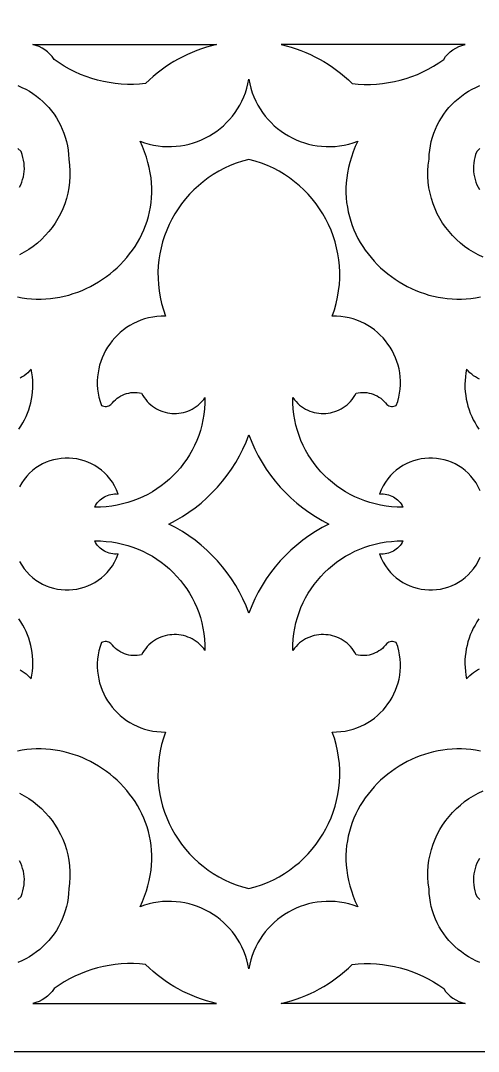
# Model space of a CAD drawing. Extents: x -350 to 350, y -250 to 250.
# Drawn here: x -87.3 to -49.1, y -194 to -108 of the extents above; entities that cross this region are included whole.
import ezdxf

# ---------------------------------------------------------------- set-up
doc = ezdxf.new("R2010")
doc.units = 0
doc.layers.add('BITMAP_LAYER', color=18, linetype='CONTINUOUS')
doc.layers.add('LAYER_2', color=174, linetype='CONTINUOUS')

msp = doc.modelspace()

# ---------------------------------------------------------------- linework, layer by layer
at = {"layer": 'BITMAP_LAYER'}
for points in [[(-70.976, -110.001), (-71.393, -110.103), (-71.806, -110.219), (-72.214, -110.35), (-72.616, -110.494), (-73.013, -110.652), (-73.403, -110.824), (-73.786, -111.009), (-74.163, -111.208), (-74.532, -111.419), (-74.894, -111.644), (-75.248, -111.881), (-75.593, -112.13), (-75.929, -112.392), (-76.257, -112.665), (-76.575, -112.951), (-76.884, -113.248), (-77.393, -113.296), (-77.902, -113.319), (-78.409, -113.319), (-78.915, -113.295), (-79.418, -113.248), (-79.917, -113.177), (-80.412, -113.083), (-80.901, -112.966), (-81.385, -112.827), (-81.862, -112.666), (-82.331, -112.482), (-82.791, -112.276), (-83.242, -112.048), (-83.683, -111.799), (-84.113, -111.528), (-84.531, -111.237), (-84.694, -111.007), (-84.877, -110.797), (-85.079, -110.607), (-85.298, -110.439), (-85.533, -110.293), (-85.781, -110.171), (-86.042, -110.073), (-86.312, -110.001)], [(-65.559, -110.001), (-65.141, -110.103), (-64.728, -110.219), (-64.321, -110.35), (-63.918, -110.494), (-63.522, -110.652), (-63.132, -110.824), (-62.748, -111.009), (-62.372, -111.208), (-62.002, -111.419), (-61.641, -111.644), (-61.287, -111.881), (-60.942, -112.13), (-60.605, -112.392), (-60.278, -112.665), (-59.959, -112.951), (-59.651, -113.248), (-59.142, -113.296), (-58.633, -113.319), (-58.125, -113.319), (-57.62, -113.295), (-57.117, -113.248), (-56.618, -113.177), (-56.123, -113.083), (-55.633, -112.966), (-55.15, -112.827), (-54.673, -112.666), (-54.204, -112.482), (-53.744, -112.276), (-53.292, -112.048), (-52.851, -111.799), (-52.421, -111.528), (-52.003, -111.237), (-51.841, -111.007), (-51.658, -110.797), (-51.456, -110.607), (-51.236, -110.439), (-51.002, -110.293), (-50.753, -110.171), (-50.493, -110.073), (-50.223, -110.001)], [(-68.267, -142.561), (-68.033, -143.161), (-67.772, -143.747), (-67.482, -144.319), (-67.167, -144.874), (-66.826, -145.413), (-66.459, -145.934), (-66.068, -146.437), (-65.654, -146.921), (-65.217, -147.384), (-64.758, -147.827), (-64.277, -148.248), (-63.776, -148.647), (-63.255, -149.022), (-62.714, -149.374), (-62.156, -149.7), (-61.579, -150), (-62.156, -150.3), (-62.714, -150.626), (-63.255, -150.978), (-63.776, -151.353), (-64.277, -151.752), (-64.758, -152.173), (-65.217, -152.616), (-65.654, -153.079), (-66.068, -153.563), (-66.459, -154.066), (-66.826, -154.587), (-67.167, -155.126), (-67.482, -155.681), (-67.772, -156.253), (-68.033, -156.839), (-68.267, -157.439), (-68.501, -156.839), (-68.763, -156.253), (-69.052, -155.681), (-69.368, -155.126), (-69.709, -154.587), (-70.076, -154.066), (-70.466, -153.563), (-70.88, -153.079), (-71.318, -152.616), (-71.777, -152.173), (-72.257, -151.752), (-72.759, -151.353), (-73.28, -150.978), (-73.82, -150.626), (-74.379, -150.3), (-74.956, -150), (-74.379, -149.7), (-73.82, -149.374), (-73.28, -149.022), (-72.759, -148.647), (-72.257, -148.248), (-71.777, -147.827), (-71.318, -147.384), (-70.88, -146.921), (-70.466, -146.437), (-70.076, -145.934), (-69.709, -145.413), (-69.368, -144.874), (-69.052, -144.319), (-68.763, -143.747), (-68.501, -143.161)], [(-70.976, -189.999), (-71.393, -189.897), (-71.806, -189.781), (-72.214, -189.65), (-72.616, -189.506), (-73.013, -189.348), (-73.403, -189.176), (-73.786, -188.991), (-74.163, -188.792), (-74.532, -188.581), (-74.894, -188.356), (-75.248, -188.119), (-75.593, -187.87), (-75.929, -187.608), (-76.257, -187.335), (-76.575, -187.049), (-76.884, -186.752), (-77.393, -186.704), (-77.902, -186.681), (-78.409, -186.681), (-78.915, -186.705), (-79.418, -186.752), (-79.917, -186.823), (-80.412, -186.917), (-80.901, -187.034), (-81.385, -187.173), (-81.862, -187.334), (-82.331, -187.518), (-82.791, -187.724), (-83.242, -187.952), (-83.683, -188.201), (-84.113, -188.472), (-84.531, -188.763), (-84.694, -188.993), (-84.877, -189.203), (-85.079, -189.393), (-85.298, -189.561), (-85.533, -189.707), (-85.781, -189.829), (-86.042, -189.927), (-86.312, -189.999)], [(-65.559, -189.999), (-65.141, -189.897), (-64.728, -189.781), (-64.321, -189.65), (-63.918, -189.506), (-63.522, -189.348), (-63.132, -189.176), (-62.748, -188.991), (-62.372, -188.792), (-62.002, -188.581), (-61.641, -188.356), (-61.287, -188.119), (-60.942, -187.87), (-60.605, -187.608), (-60.278, -187.335), (-59.959, -187.049), (-59.651, -186.752), (-59.142, -186.704), (-58.633, -186.681), (-58.125, -186.681), (-57.62, -186.705), (-57.117, -186.752), (-56.618, -186.823), (-56.123, -186.917), (-55.633, -187.034), (-55.15, -187.173), (-54.673, -187.334), (-54.204, -187.518), (-53.744, -187.724), (-53.292, -187.952), (-52.851, -188.201), (-52.421, -188.472), (-52.003, -188.763), (-51.841, -188.993), (-51.658, -189.203), (-51.456, -189.393), (-51.236, -189.561), (-51.002, -189.707), (-50.753, -189.829), (-50.493, -189.927), (-50.223, -189.999)]]:
    msp.add_lwpolyline(points, close=True, dxfattribs=at)
for points in [[(-87.591, -131.056), (-87.196, -131.129), (-86.801, -131.185), (-86.406, -131.221), (-86.01, -131.24), (-85.616, -131.241), (-85.224, -131.224), (-84.833, -131.191), (-84.445, -131.141), (-84.06, -131.074), (-83.678, -130.991), (-83.3, -130.893), (-82.927, -130.779), (-82.559, -130.651), (-82.196, -130.507), (-81.84, -130.35), (-81.49, -130.178), (-81.147, -129.993), (-80.811, -129.795), (-80.484, -129.584), (-80.166, -129.36), (-79.856, -129.124), (-79.556, -128.876), (-79.267, -128.616), (-78.988, -128.346), (-78.72, -128.064), (-78.464, -127.772), (-78.22, -127.47), (-77.989, -127.158), (-77.771, -126.837), (-77.567, -126.506), (-77.377, -126.167), (-77.201, -125.819), (-77.041, -125.463), (-76.897, -125.1), (-76.769, -124.729), (-76.658, -124.351), (-76.564, -123.966), (-76.488, -123.575), (-76.431, -123.178), (-76.392, -122.775), (-76.373, -122.367), (-76.373, -121.954), (-76.394, -121.536), (-76.436, -121.114), (-76.499, -120.688), (-76.584, -120.259), (-76.692, -119.826), (-76.822, -119.39), (-76.976, -118.952), (-77.154, -118.511), (-77.356, -118.069), (-76.98, -118.2), (-76.602, -118.307), (-76.223, -118.392), (-75.844, -118.454), (-75.466, -118.495), (-75.089, -118.514), (-74.714, -118.512), (-74.343, -118.489), (-73.975, -118.446), (-73.611, -118.384), (-73.253, -118.302), (-72.9, -118.201), (-72.555, -118.082), (-72.217, -117.944), (-71.887, -117.789), (-71.566, -117.617), (-71.255, -117.428), (-70.954, -117.223), (-70.664, -117.002), (-70.387, -116.766), (-70.122, -116.514), (-69.871, -116.248), (-69.634, -115.967), (-69.412, -115.673), (-69.206, -115.366), (-69.016, -115.046), (-68.844, -114.713), (-68.689, -114.368), (-68.554, -114.012), (-68.438, -113.645), (-68.342, -113.267), (-68.267, -112.878), (-68.193, -113.267), (-68.097, -113.645), (-67.981, -114.012), (-67.845, -114.368), (-67.691, -114.713), (-67.518, -115.046), (-67.329, -115.366), (-67.123, -115.673), (-66.901, -115.967), (-66.664, -116.248), (-66.413, -116.514), (-66.148, -116.766), (-65.87, -117.002), (-65.581, -117.223), (-65.28, -117.428), (-64.969, -117.617), (-64.648, -117.789), (-64.318, -117.944), (-63.98, -118.082), (-63.634, -118.201), (-63.282, -118.302), (-62.924, -118.384), (-62.56, -118.446), (-62.192, -118.489), (-61.82, -118.512), (-61.446, -118.514), (-61.069, -118.495), (-60.691, -118.454), (-60.312, -118.392), (-59.933, -118.307), (-59.555, -118.2), (-59.178, -118.069), (-59.381, -118.511), (-59.559, -118.952), (-59.712, -119.39), (-59.843, -119.826), (-59.95, -120.259), (-60.036, -120.688), (-60.099, -121.114), (-60.141, -121.536), (-60.161, -121.954), (-60.162, -122.367), (-60.143, -122.775), (-60.104, -123.178), (-60.046, -123.575), (-59.97, -123.966), (-59.877, -124.351), (-59.765, -124.729), (-59.638, -125.1), (-59.493, -125.463), (-59.333, -125.819), (-59.158, -126.167), (-58.968, -126.506), (-58.764, -126.837), (-58.546, -127.158), (-58.315, -127.47), (-58.071, -127.772), (-57.815, -128.064), (-57.547, -128.346), (-57.268, -128.616), (-56.978, -128.876), (-56.678, -129.124), (-56.369, -129.36), (-56.05, -129.584), (-55.723, -129.795), (-55.388, -129.993), (-55.045, -130.178), (-54.695, -130.35), (-54.339, -130.507), (-53.976, -130.651), (-53.608, -130.779), (-53.235, -130.893), (-52.857, -130.991), (-52.475, -131.074), (-52.09, -131.141), (-51.702, -131.191), (-51.311, -131.224), (-50.918, -131.241), (-50.524, -131.24), (-50.129, -131.221), (-49.734, -131.185), (-49.338, -131.129), (-48.943, -131.056)], [(-87.542, -113.425), (-87.215, -113.567), (-86.898, -113.726), (-86.59, -113.9), (-86.292, -114.09), (-86.005, -114.294), (-85.728, -114.513), (-85.464, -114.746), (-85.211, -114.992), (-84.972, -115.25), (-84.746, -115.522), (-84.534, -115.805), (-84.337, -116.099), (-84.156, -116.404), (-83.99, -116.72), (-83.841, -117.045), (-83.708, -117.38), (-83.594, -117.723), (-83.498, -118.075), (-83.42, -118.435), (-83.363, -118.802), (-83.325, -119.176), (-83.308, -119.557), (-83.245, -120.047), (-83.215, -120.531), (-83.215, -121.01), (-83.245, -121.481), (-83.303, -121.944), (-83.39, -122.398), (-83.503, -122.842), (-83.642, -123.276), (-83.807, -123.698), (-83.996, -124.107), (-84.208, -124.504), (-84.443, -124.886), (-84.699, -125.253), (-84.975, -125.605), (-85.272, -125.94), (-85.587, -126.257), (-85.92, -126.555), (-86.27, -126.835), (-86.636, -127.094), (-87.017, -127.332), (-87.412, -127.548)], [(-48.714, -127.741), (-49.122, -127.548), (-49.518, -127.332), (-49.899, -127.094), (-50.265, -126.835), (-50.615, -126.555), (-50.948, -126.257), (-51.263, -125.94), (-51.559, -125.605), (-51.836, -125.253), (-52.092, -124.886), (-52.327, -124.504), (-52.539, -124.107), (-52.728, -123.698), (-52.892, -123.276), (-53.032, -122.842), (-53.145, -122.398), (-53.232, -121.944), (-53.29, -121.481), (-53.32, -121.01), (-53.32, -120.531), (-53.289, -120.047), (-53.227, -119.557), (-53.21, -119.176), (-53.172, -118.802), (-53.114, -118.435), (-53.037, -118.075), (-52.941, -117.723), (-52.826, -117.38), (-52.694, -117.045), (-52.545, -116.72), (-52.379, -116.404), (-52.197, -116.099), (-52, -115.805), (-51.789, -115.522), (-51.563, -115.25), (-51.323, -114.992), (-51.071, -114.746), (-50.807, -114.513), (-50.53, -114.294), (-50.243, -114.09), (-49.945, -113.9), (-49.637, -113.726), (-49.319, -113.567), (-48.993, -113.425)], [(-87.407, -121.899), (-87.309, -121.694), (-87.224, -121.484), (-87.152, -121.268), (-87.095, -121.046), (-87.051, -120.821), (-87.023, -120.591), (-87.01, -120.359), (-87.014, -120.124), (-87.033, -119.886), (-87.069, -119.648), (-87.123, -119.408), (-87.194, -119.168), (-87.284, -118.929), (-87.547, -118.664)], [(-48.988, -118.664), (-49.251, -118.929), (-49.34, -119.168), (-49.412, -119.408), (-49.465, -119.648), (-49.502, -119.886), (-49.521, -120.124), (-49.524, -120.359), (-49.511, -120.591), (-49.483, -120.821), (-49.44, -121.046), (-49.383, -121.268), (-49.311, -121.484), (-49.226, -121.694), (-49.128, -121.899), (-49.017, -122.096)], [(-48.962, -147.227), (-49.124, -146.886), (-49.306, -146.569), (-49.508, -146.274), (-49.728, -146.002), (-49.965, -145.753), (-50.217, -145.527), (-50.483, -145.323), (-50.76, -145.143), (-51.049, -144.984), (-51.347, -144.849), (-51.653, -144.736), (-51.966, -144.646), (-52.284, -144.578), (-52.605, -144.533), (-52.928, -144.51), (-53.253, -144.509), (-53.576, -144.531), (-53.897, -144.575), (-54.215, -144.641), (-54.527, -144.729), (-54.833, -144.84), (-55.131, -144.972), (-55.42, -145.126), (-55.697, -145.303), (-55.963, -145.501), (-56.214, -145.722), (-56.451, -145.964), (-56.671, -146.227), (-56.872, -146.513), (-57.054, -146.82), (-57.215, -147.149), (-57.354, -147.5), (-57.201, -147.489), (-57.05, -147.491), (-56.9, -147.504), (-56.753, -147.529), (-56.61, -147.565), (-56.47, -147.611), (-56.334, -147.668), (-56.204, -147.734), (-56.078, -147.811), (-55.959, -147.896), (-55.847, -147.991), (-55.742, -148.095), (-55.645, -148.206), (-55.556, -148.326), (-55.476, -148.454), (-55.406, -148.589), (-55.883, -148.584), (-56.353, -148.554), (-56.817, -148.502), (-57.273, -148.426), (-57.722, -148.328), (-58.161, -148.208), (-58.592, -148.068), (-59.013, -147.906), (-59.423, -147.725), (-59.822, -147.525), (-60.21, -147.306), (-60.585, -147.069), (-60.948, -146.815), (-61.297, -146.543), (-61.632, -146.255), (-61.953, -145.952), (-62.258, -145.634), (-62.547, -145.301), (-62.82, -144.954), (-63.076, -144.594), (-63.314, -144.221), (-63.534, -143.836), (-63.736, -143.44), (-63.917, -143.033), (-64.079, -142.616), (-64.22, -142.189), (-64.339, -141.752), (-64.437, -141.308), (-64.512, -140.855), (-64.564, -140.396), (-64.593, -139.929), (-64.597, -139.457), (-64.468, -139.63), (-64.33, -139.79), (-64.184, -139.939), (-64.031, -140.075), (-63.871, -140.199), (-63.705, -140.31), (-63.533, -140.41), (-63.357, -140.497), (-63.176, -140.572), (-62.992, -140.636), (-62.805, -140.687), (-62.616, -140.727), (-62.425, -140.754), (-62.232, -140.77), (-62.04, -140.774), (-61.847, -140.766), (-61.656, -140.747), (-61.466, -140.715), (-61.278, -140.673), (-61.093, -140.618), (-60.911, -140.553), (-60.733, -140.475), (-60.56, -140.387), (-60.392, -140.287), (-60.23, -140.175), (-60.075, -140.052), (-59.926, -139.919), (-59.786, -139.773), (-59.654, -139.617), (-59.531, -139.45), (-59.417, -139.271), (-59.314, -139.082), (-59.133, -139.046), (-58.95, -139.024), (-58.769, -139.016), (-58.588, -139.021), (-58.409, -139.04), (-58.232, -139.071), (-58.059, -139.115), (-57.89, -139.171), (-57.725, -139.239), (-57.565, -139.319), (-57.412, -139.41), (-57.265, -139.513), (-57.125, -139.627), (-56.994, -139.752), (-56.871, -139.887), (-56.757, -140.032), (-56.668, -140.091), (-56.572, -140.137), (-56.472, -140.168), (-56.369, -140.185), (-56.265, -140.189), (-56.16, -140.177), (-56.058, -140.152), (-55.958, -140.111), (-55.844, -139.768), (-55.753, -139.424), (-55.685, -139.08), (-55.64, -138.737), (-55.617, -138.396), (-55.615, -138.058), (-55.634, -137.723), (-55.673, -137.392), (-55.732, -137.066), (-55.811, -136.746), (-55.908, -136.432), (-56.023, -136.125), (-56.156, -135.826), (-56.306, -135.536), (-56.473, -135.255), (-56.656, -134.984), (-56.854, -134.724), (-57.067, -134.476), (-57.294, -134.24), (-57.535, -134.017), (-57.79, -133.808), (-58.057, -133.614), (-58.336, -133.435), (-58.628, -133.273), (-58.93, -133.127), (-59.243, -132.999), (-59.566, -132.89), (-59.898, -132.8), (-60.24, -132.73), (-60.589, -132.68), (-60.947, -132.652), (-61.312, -132.646), (-61.132, -132.125), (-60.983, -131.602), (-60.864, -131.077), (-60.775, -130.551), (-60.715, -130.027), (-60.684, -129.504), (-60.681, -128.983), (-60.705, -128.466), (-60.757, -127.953), (-60.836, -127.446), (-60.94, -126.944), (-61.071, -126.451), (-61.226, -125.965), (-61.406, -125.489), (-61.61, -125.022), (-61.838, -124.567), (-62.088, -124.124), (-62.362, -123.694), (-62.657, -123.278), (-62.974, -122.877), (-63.312, -122.492), (-63.67, -122.124), (-64.048, -121.773), (-64.446, -121.442), (-64.863, -121.13), (-65.298, -120.839), (-65.751, -120.569), (-66.222, -120.322), (-66.709, -120.099), (-67.213, -119.901), (-67.732, -119.727), (-68.267, -119.581), (-68.802, -119.727), (-69.322, -119.901), (-69.826, -120.099), (-70.313, -120.322), (-70.784, -120.569), (-71.237, -120.839), (-71.672, -121.13), (-72.089, -121.442), (-72.486, -121.773), (-72.865, -122.124), (-73.223, -122.492), (-73.561, -122.877), (-73.878, -123.278), (-74.173, -123.694), (-74.446, -124.124), (-74.697, -124.567), (-74.925, -125.022), (-75.129, -125.489), (-75.309, -125.965), (-75.464, -126.451), (-75.594, -126.944), (-75.699, -127.446), (-75.778, -127.953), (-75.829, -128.466), (-75.854, -128.983), (-75.851, -129.504), (-75.82, -130.027), (-75.76, -130.551), (-75.671, -131.077), (-75.552, -131.602), (-75.402, -132.125), (-75.222, -132.646), (-75.588, -132.652), (-75.945, -132.68), (-76.295, -132.73), (-76.636, -132.8), (-76.969, -132.89), (-77.292, -132.999), (-77.605, -133.127), (-77.907, -133.273), (-78.198, -133.435), (-78.478, -133.614), (-78.745, -133.808), (-78.999, -134.017), (-79.241, -134.24), (-79.468, -134.476), (-79.681, -134.724), (-79.879, -134.984), (-80.062, -135.255), (-80.228, -135.536), (-80.378, -135.826), (-80.511, -136.125), (-80.627, -136.432), (-80.724, -136.746), (-80.802, -137.066), (-80.861, -137.392), (-80.901, -137.723), (-80.92, -138.058), (-80.918, -138.396), (-80.895, -138.737), (-80.849, -139.08), (-80.782, -139.424), (-80.691, -139.768), (-80.576, -140.111), (-80.477, -140.152), (-80.374, -140.177), (-80.27, -140.189), (-80.165, -140.185), (-80.062, -140.168), (-79.962, -140.137), (-79.867, -140.091), (-79.777, -140.032), (-79.664, -139.887), (-79.541, -139.752), (-79.41, -139.627), (-79.27, -139.513), (-79.123, -139.41), (-78.969, -139.319), (-78.81, -139.239), (-78.645, -139.171), (-78.476, -139.115), (-78.302, -139.071), (-78.126, -139.04), (-77.947, -139.021), (-77.766, -139.016), (-77.584, -139.024), (-77.402, -139.046), (-77.22, -139.082), (-77.117, -139.271), (-77.004, -139.45), (-76.881, -139.617), (-76.749, -139.773), (-76.608, -139.919), (-76.46, -140.052), (-76.305, -140.175), (-76.143, -140.287), (-75.975, -140.387), (-75.802, -140.475), (-75.624, -140.553), (-75.442, -140.618), (-75.257, -140.673), (-75.069, -140.715), (-74.879, -140.747), (-74.687, -140.766), (-74.495, -140.774), (-74.302, -140.77), (-74.11, -140.754), (-73.919, -140.727), (-73.73, -140.687), (-73.542, -140.636), (-73.358, -140.572), (-73.178, -140.497), (-73.001, -140.41), (-72.83, -140.31), (-72.664, -140.199), (-72.504, -140.075), (-72.351, -139.939), (-72.205, -139.79), (-72.067, -139.63), (-71.938, -139.457), (-71.942, -139.929), (-71.97, -140.396), (-72.023, -140.855), (-72.098, -141.308), (-72.195, -141.752), (-72.315, -142.189), (-72.456, -142.616), (-72.617, -143.033), (-72.799, -143.44), (-73, -143.836), (-73.22, -144.221), (-73.458, -144.594), (-73.714, -144.954), (-73.987, -145.301), (-74.277, -145.634), (-74.582, -145.952), (-74.902, -146.255), (-75.238, -146.543), (-75.587, -146.815), (-75.949, -147.069), (-76.325, -147.306), (-76.712, -147.525), (-77.112, -147.725), (-77.522, -147.906), (-77.943, -148.068), (-78.373, -148.208), (-78.813, -148.328), (-79.261, -148.426), (-79.718, -148.502), (-80.181, -148.554), (-80.652, -148.584), (-81.129, -148.589), (-81.058, -148.454), (-80.979, -148.326), (-80.89, -148.206), (-80.793, -148.095), (-80.688, -147.991), (-80.575, -147.896), (-80.456, -147.811), (-80.331, -147.734), (-80.2, -147.668), (-80.065, -147.611), (-79.925, -147.565), (-79.781, -147.529), (-79.634, -147.504), (-79.485, -147.491), (-79.334, -147.489), (-79.181, -147.5), (-79.319, -147.149), (-79.48, -146.82), (-79.662, -146.513), (-79.864, -146.227), (-80.084, -145.964), (-80.32, -145.722), (-80.572, -145.501), (-80.837, -145.303), (-81.115, -145.126), (-81.404, -144.972), (-81.701, -144.84), (-82.007, -144.729), (-82.32, -144.641), (-82.638, -144.575), (-82.959, -144.531), (-83.282, -144.509), (-83.606, -144.51), (-83.93, -144.533), (-84.251, -144.578), (-84.569, -144.646), (-84.881, -144.736), (-85.187, -144.849), (-85.485, -144.984), (-85.774, -145.143), (-86.052, -145.323), (-86.318, -145.527), (-86.57, -145.753), (-86.806, -146.002), (-87.026, -146.274), (-87.228, -146.569), (-87.411, -146.886)], [(-87.467, -142.082), (-87.3, -141.829), (-87.144, -141.569), (-87.001, -141.302), (-86.87, -141.028), (-86.752, -140.748), (-86.647, -140.463), (-86.556, -140.172), (-86.478, -139.877), (-86.414, -139.577), (-86.364, -139.274), (-86.329, -138.967), (-86.309, -138.657), (-86.303, -138.344), (-86.313, -138.03), (-86.339, -137.714), (-86.381, -137.397), (-86.438, -137.079), (-86.576, -137.231), (-86.721, -137.373), (-86.872, -137.504), (-87.029, -137.624), (-87.19, -137.734), (-87.357, -137.833)], [(-49.007, -137.922), (-49.178, -137.833), (-49.344, -137.734), (-49.506, -137.624), (-49.663, -137.504), (-49.814, -137.373), (-49.958, -137.231), (-50.096, -137.079), (-50.154, -137.397), (-50.196, -137.714), (-50.221, -138.03), (-50.231, -138.344), (-50.226, -138.657), (-50.205, -138.967), (-50.17, -139.274), (-50.121, -139.577), (-50.057, -139.877), (-49.979, -140.172), (-49.887, -140.463), (-49.783, -140.748), (-49.665, -141.028), (-49.534, -141.302), (-49.39, -141.569), (-49.235, -141.829), (-49.067, -142.082)], [(-87.411, -153.114), (-87.228, -153.431), (-87.026, -153.726), (-86.806, -153.998), (-86.57, -154.247), (-86.318, -154.473), (-86.052, -154.677), (-85.774, -154.857), (-85.485, -155.016), (-85.187, -155.151), (-84.881, -155.264), (-84.569, -155.354), (-84.251, -155.422), (-83.93, -155.467), (-83.606, -155.49), (-83.282, -155.491), (-82.959, -155.469), (-82.638, -155.425), (-82.32, -155.359), (-82.007, -155.271), (-81.701, -155.16), (-81.404, -155.028), (-81.115, -154.874), (-80.837, -154.697), (-80.572, -154.499), (-80.32, -154.278), (-80.084, -154.036), (-79.864, -153.773), (-79.662, -153.487), (-79.48, -153.18), (-79.319, -152.851), (-79.181, -152.5), (-79.334, -152.511), (-79.485, -152.509), (-79.634, -152.496), (-79.781, -152.471), (-79.925, -152.435), (-80.065, -152.389), (-80.2, -152.332), (-80.331, -152.266), (-80.456, -152.189), (-80.575, -152.104), (-80.688, -152.009), (-80.793, -151.905), (-80.89, -151.794), (-80.979, -151.674), (-81.058, -151.546), (-81.129, -151.411), (-80.652, -151.416), (-80.181, -151.446), (-79.718, -151.498), (-79.261, -151.574), (-78.813, -151.672), (-78.373, -151.792), (-77.943, -151.932), (-77.522, -152.094), (-77.112, -152.275), (-76.712, -152.475), (-76.325, -152.694), (-75.949, -152.931), (-75.587, -153.185), (-75.238, -153.457), (-74.902, -153.745), (-74.582, -154.048), (-74.277, -154.366), (-73.987, -154.699), (-73.714, -155.046), (-73.458, -155.406), (-73.22, -155.779), (-73, -156.164), (-72.799, -156.56), (-72.617, -156.967), (-72.456, -157.384), (-72.315, -157.811), (-72.195, -158.248), (-72.098, -158.692), (-72.023, -159.145), (-71.97, -159.604), (-71.942, -160.071), (-71.938, -160.543), (-72.067, -160.37), (-72.205, -160.21), (-72.351, -160.061), (-72.504, -159.925), (-72.664, -159.801), (-72.83, -159.69), (-73.001, -159.59), (-73.178, -159.503), (-73.358, -159.428), (-73.542, -159.364), (-73.73, -159.313), (-73.919, -159.273), (-74.11, -159.246), (-74.302, -159.23), (-74.495, -159.226), (-74.687, -159.234), (-74.879, -159.253), (-75.069, -159.285), (-75.257, -159.327), (-75.442, -159.382), (-75.624, -159.447), (-75.802, -159.525), (-75.975, -159.613), (-76.143, -159.713), (-76.305, -159.825), (-76.46, -159.948), (-76.608, -160.081), (-76.749, -160.227), (-76.881, -160.383), (-77.004, -160.55), (-77.117, -160.729), (-77.22, -160.918), (-77.402, -160.954), (-77.584, -160.976), (-77.766, -160.984), (-77.947, -160.979), (-78.126, -160.96), (-78.302, -160.929), (-78.476, -160.885), (-78.645, -160.829), (-78.81, -160.761), (-78.969, -160.681), (-79.123, -160.59), (-79.27, -160.487), (-79.41, -160.373), (-79.541, -160.248), (-79.664, -160.113), (-79.777, -159.968), (-79.867, -159.909), (-79.962, -159.863), (-80.062, -159.832), (-80.165, -159.815), (-80.27, -159.811), (-80.374, -159.823), (-80.477, -159.848), (-80.576, -159.889), (-80.691, -160.232), (-80.782, -160.576), (-80.849, -160.92), (-80.895, -161.263), (-80.918, -161.604), (-80.92, -161.942), (-80.901, -162.277), (-80.861, -162.608), (-80.802, -162.934), (-80.724, -163.254), (-80.627, -163.568), (-80.511, -163.875), (-80.378, -164.174), (-80.228, -164.464), (-80.062, -164.745), (-79.879, -165.016), (-79.681, -165.276), (-79.468, -165.524), (-79.241, -165.76), (-78.999, -165.983), (-78.745, -166.192), (-78.478, -166.386), (-78.198, -166.565), (-77.907, -166.727), (-77.605, -166.873), (-77.292, -167.001), (-76.969, -167.11), (-76.636, -167.2), (-76.295, -167.27), (-75.945, -167.32), (-75.588, -167.348), (-75.222, -167.354), (-75.402, -167.875), (-75.552, -168.398), (-75.671, -168.923), (-75.76, -169.449), (-75.82, -169.973), (-75.851, -170.496), (-75.854, -171.017), (-75.829, -171.534), (-75.778, -172.047), (-75.699, -172.554), (-75.594, -173.056), (-75.464, -173.549), (-75.309, -174.035), (-75.129, -174.511), (-74.925, -174.978), (-74.697, -175.433), (-74.446, -175.876), (-74.173, -176.306), (-73.878, -176.722), (-73.561, -177.123), (-73.223, -177.508), (-72.865, -177.876), (-72.486, -178.227), (-72.089, -178.558), (-71.672, -178.87), (-71.237, -179.161), (-70.784, -179.431), (-70.313, -179.678), (-69.826, -179.901), (-69.322, -180.099), (-68.802, -180.273), (-68.267, -180.419), (-67.732, -180.273), (-67.213, -180.099), (-66.709, -179.901), (-66.222, -179.678), (-65.751, -179.431), (-65.298, -179.161), (-64.863, -178.87), (-64.446, -178.558), (-64.048, -178.227), (-63.67, -177.876), (-63.312, -177.508), (-62.974, -177.123), (-62.657, -176.722), (-62.362, -176.306), (-62.088, -175.876), (-61.838, -175.433), (-61.61, -174.978), (-61.406, -174.511), (-61.226, -174.035), (-61.071, -173.549), (-60.94, -173.056), (-60.836, -172.554), (-60.757, -172.047), (-60.705, -171.534), (-60.681, -171.017), (-60.684, -170.496), (-60.715, -169.973), (-60.775, -169.449), (-60.864, -168.923), (-60.983, -168.398), (-61.132, -167.875), (-61.312, -167.354), (-60.947, -167.348), (-60.589, -167.32), (-60.24, -167.27), (-59.898, -167.2), (-59.566, -167.11), (-59.243, -167.001), (-58.93, -166.873), (-58.628, -166.727), (-58.336, -166.565), (-58.057, -166.386), (-57.79, -166.192), (-57.535, -165.983), (-57.294, -165.76), (-57.067, -165.524), (-56.854, -165.276), (-56.656, -165.016), (-56.473, -164.745), (-56.306, -164.464), (-56.156, -164.174), (-56.023, -163.875), (-55.908, -163.568), (-55.811, -163.254), (-55.732, -162.934), (-55.673, -162.608), (-55.634, -162.277), (-55.615, -161.942), (-55.617, -161.604), (-55.64, -161.263), (-55.685, -160.92), (-55.753, -160.576), (-55.844, -160.232), (-55.958, -159.889), (-56.058, -159.848), (-56.16, -159.823), (-56.265, -159.811), (-56.369, -159.815), (-56.472, -159.832), (-56.572, -159.863), (-56.668, -159.909), (-56.757, -159.968), (-56.871, -160.113), (-56.994, -160.248), (-57.125, -160.373), (-57.265, -160.487), (-57.412, -160.59), (-57.565, -160.681), (-57.725, -160.761), (-57.89, -160.829), (-58.059, -160.885), (-58.232, -160.929), (-58.409, -160.96), (-58.588, -160.979), (-58.769, -160.984), (-58.95, -160.976), (-59.133, -160.954), (-59.314, -160.918), (-59.417, -160.729), (-59.531, -160.55), (-59.654, -160.383), (-59.786, -160.227), (-59.926, -160.081), (-60.075, -159.948), (-60.23, -159.825), (-60.392, -159.713), (-60.56, -159.613), (-60.733, -159.525), (-60.911, -159.447), (-61.093, -159.382), (-61.278, -159.327), (-61.466, -159.285), (-61.656, -159.253), (-61.847, -159.234), (-62.04, -159.226), (-62.232, -159.23), (-62.425, -159.246), (-62.616, -159.273), (-62.805, -159.313), (-62.992, -159.364), (-63.176, -159.428), (-63.357, -159.503), (-63.533, -159.59), (-63.705, -159.69), (-63.871, -159.801), (-64.031, -159.925), (-64.184, -160.061), (-64.33, -160.21), (-64.468, -160.37), (-64.597, -160.543), (-64.593, -160.071), (-64.564, -159.604), (-64.512, -159.145), (-64.437, -158.692), (-64.339, -158.248), (-64.22, -157.811), (-64.079, -157.384), (-63.917, -156.967), (-63.736, -156.56), (-63.534, -156.164), (-63.314, -155.779), (-63.076, -155.406), (-62.82, -155.046), (-62.547, -154.699), (-62.258, -154.366), (-61.953, -154.048), (-61.632, -153.745), (-61.297, -153.457), (-60.948, -153.185), (-60.585, -152.931), (-60.21, -152.694), (-59.822, -152.475), (-59.423, -152.275), (-59.013, -152.094), (-58.592, -151.932), (-58.161, -151.792), (-57.722, -151.672), (-57.273, -151.574), (-56.817, -151.498), (-56.353, -151.446), (-55.883, -151.416), (-55.406, -151.411), (-55.476, -151.546), (-55.556, -151.674), (-55.645, -151.794), (-55.742, -151.905), (-55.847, -152.009), (-55.959, -152.104), (-56.078, -152.189), (-56.204, -152.266), (-56.334, -152.332), (-56.47, -152.389), (-56.61, -152.435), (-56.753, -152.471), (-56.9, -152.496), (-57.05, -152.509), (-57.201, -152.511), (-57.354, -152.5), (-57.215, -152.851), (-57.054, -153.18), (-56.872, -153.487), (-56.671, -153.773), (-56.451, -154.036), (-56.214, -154.278), (-55.963, -154.499), (-55.697, -154.697), (-55.42, -154.874), (-55.131, -155.028), (-54.833, -155.16), (-54.527, -155.271), (-54.215, -155.359), (-53.897, -155.425), (-53.576, -155.469), (-53.253, -155.491), (-52.928, -155.49), (-52.605, -155.467), (-52.284, -155.422), (-51.966, -155.354), (-51.653, -155.264), (-51.347, -155.151), (-51.049, -155.016), (-50.76, -154.857), (-50.483, -154.677), (-50.217, -154.473), (-49.965, -154.247), (-49.728, -153.998), (-49.508, -153.726), (-49.306, -153.431), (-49.124, -153.114), (-48.962, -152.773)], [(-87.357, -162.167), (-87.19, -162.266), (-87.029, -162.376), (-86.872, -162.496), (-86.721, -162.627), (-86.576, -162.769), (-86.438, -162.921), (-86.381, -162.603), (-86.339, -162.286), (-86.313, -161.97), (-86.303, -161.656), (-86.309, -161.343), (-86.329, -161.033), (-86.364, -160.726), (-86.414, -160.423), (-86.478, -160.123), (-86.556, -159.828), (-86.647, -159.537), (-86.752, -159.252), (-86.87, -158.972), (-87.001, -158.698), (-87.144, -158.431), (-87.3, -158.171), (-87.467, -157.918)], [(-49.067, -157.918), (-49.235, -158.171), (-49.39, -158.431), (-49.534, -158.698), (-49.665, -158.972), (-49.783, -159.252), (-49.887, -159.537), (-49.979, -159.828), (-50.057, -160.123), (-50.121, -160.423), (-50.17, -160.726), (-50.205, -161.033), (-50.226, -161.343), (-50.231, -161.656), (-50.221, -161.97), (-50.196, -162.286), (-50.154, -162.603), (-50.096, -162.921), (-49.958, -162.769), (-49.814, -162.627), (-49.663, -162.496), (-49.506, -162.376), (-49.344, -162.266), (-49.178, -162.167), (-49.007, -162.078)], [(-48.943, -168.944), (-49.338, -168.871), (-49.734, -168.815), (-50.129, -168.779), (-50.524, -168.76), (-50.918, -168.759), (-51.311, -168.776), (-51.702, -168.809), (-52.09, -168.859), (-52.475, -168.926), (-52.857, -169.009), (-53.235, -169.107), (-53.608, -169.221), (-53.976, -169.349), (-54.339, -169.493), (-54.695, -169.65), (-55.045, -169.822), (-55.388, -170.007), (-55.723, -170.205), (-56.05, -170.416), (-56.369, -170.64), (-56.678, -170.876), (-56.978, -171.124), (-57.268, -171.384), (-57.547, -171.654), (-57.815, -171.936), (-58.071, -172.228), (-58.315, -172.53), (-58.546, -172.842), (-58.764, -173.163), (-58.968, -173.494), (-59.158, -173.833), (-59.333, -174.181), (-59.493, -174.537), (-59.638, -174.9), (-59.765, -175.271), (-59.877, -175.649), (-59.97, -176.034), (-60.046, -176.425), (-60.104, -176.822), (-60.143, -177.225), (-60.162, -177.633), (-60.161, -178.046), (-60.141, -178.464), (-60.099, -178.886), (-60.036, -179.312), (-59.95, -179.741), (-59.843, -180.174), (-59.712, -180.61), (-59.559, -181.048), (-59.381, -181.489), (-59.178, -181.931), (-59.555, -181.8), (-59.933, -181.693), (-60.312, -181.608), (-60.691, -181.546), (-61.069, -181.505), (-61.446, -181.486), (-61.82, -181.488), (-62.192, -181.511), (-62.56, -181.554), (-62.924, -181.616), (-63.282, -181.698), (-63.634, -181.799), (-63.98, -181.918), (-64.318, -182.056), (-64.648, -182.211), (-64.969, -182.383), (-65.28, -182.572), (-65.581, -182.777), (-65.87, -182.998), (-66.148, -183.234), (-66.413, -183.486), (-66.664, -183.752), (-66.901, -184.033), (-67.123, -184.327), (-67.329, -184.634), (-67.518, -184.954), (-67.691, -185.287), (-67.845, -185.632), (-67.981, -185.988), (-68.097, -186.355), (-68.193, -186.733), (-68.267, -187.122), (-68.342, -186.733), (-68.438, -186.355), (-68.554, -185.988), (-68.689, -185.632), (-68.844, -185.287), (-69.016, -184.954), (-69.206, -184.634), (-69.412, -184.327), (-69.634, -184.033), (-69.871, -183.752), (-70.122, -183.486), (-70.387, -183.234), (-70.664, -182.998), (-70.954, -182.777), (-71.255, -182.572), (-71.566, -182.383), (-71.887, -182.211), (-72.217, -182.056), (-72.555, -181.918), (-72.9, -181.799), (-73.253, -181.698), (-73.611, -181.616), (-73.975, -181.554), (-74.343, -181.511), (-74.714, -181.488), (-75.089, -181.486), (-75.466, -181.505), (-75.844, -181.546), (-76.223, -181.608), (-76.602, -181.693), (-76.98, -181.8), (-77.356, -181.931), (-77.154, -181.489), (-76.976, -181.048), (-76.822, -180.61), (-76.692, -180.174), (-76.584, -179.741), (-76.499, -179.312), (-76.436, -178.886), (-76.394, -178.464), (-76.373, -178.046), (-76.373, -177.633), (-76.392, -177.225), (-76.431, -176.822), (-76.488, -176.425), (-76.564, -176.034), (-76.658, -175.649), (-76.769, -175.271), (-76.897, -174.9), (-77.041, -174.537), (-77.201, -174.181), (-77.377, -173.833), (-77.567, -173.494), (-77.771, -173.163), (-77.989, -172.842), (-78.22, -172.53), (-78.464, -172.228), (-78.72, -171.936), (-78.988, -171.654), (-79.267, -171.384), (-79.556, -171.124), (-79.856, -170.876), (-80.166, -170.64), (-80.484, -170.416), (-80.811, -170.205), (-81.147, -170.007), (-81.49, -169.822), (-81.84, -169.65), (-82.196, -169.493), (-82.559, -169.349), (-82.927, -169.221), (-83.3, -169.107), (-83.678, -169.009), (-84.06, -168.926), (-84.445, -168.859), (-84.833, -168.809), (-85.224, -168.776), (-85.616, -168.759), (-86.01, -168.76), (-86.406, -168.779), (-86.801, -168.815), (-87.196, -168.871), (-87.591, -168.944)], [(-87.412, -172.452), (-87.017, -172.668), (-86.636, -172.906), (-86.27, -173.165), (-85.92, -173.445), (-85.587, -173.743), (-85.272, -174.06), (-84.975, -174.395), (-84.699, -174.747), (-84.443, -175.114), (-84.208, -175.496), (-83.996, -175.893), (-83.807, -176.302), (-83.642, -176.724), (-83.503, -177.158), (-83.39, -177.602), (-83.303, -178.056), (-83.245, -178.519), (-83.215, -178.99), (-83.215, -179.469), (-83.245, -179.953), (-83.308, -180.443), (-83.325, -180.824), (-83.363, -181.198), (-83.42, -181.565), (-83.498, -181.925), (-83.594, -182.277), (-83.708, -182.62), (-83.841, -182.955), (-83.99, -183.28), (-84.156, -183.596), (-84.337, -183.901), (-84.534, -184.195), (-84.746, -184.478), (-84.972, -184.75), (-85.211, -185.008), (-85.464, -185.254), (-85.728, -185.487), (-86.005, -185.706), (-86.292, -185.91), (-86.59, -186.1), (-86.898, -186.274), (-87.215, -186.433), (-87.542, -186.575)], [(-48.993, -186.575), (-49.319, -186.433), (-49.637, -186.274), (-49.945, -186.1), (-50.243, -185.91), (-50.53, -185.706), (-50.807, -185.487), (-51.071, -185.254), (-51.323, -185.008), (-51.563, -184.75), (-51.789, -184.478), (-52, -184.195), (-52.197, -183.901), (-52.379, -183.596), (-52.545, -183.28), (-52.694, -182.955), (-52.826, -182.62), (-52.941, -182.277), (-53.037, -181.925), (-53.114, -181.565), (-53.172, -181.198), (-53.21, -180.824), (-53.227, -180.443), (-53.289, -179.953), (-53.32, -179.469), (-53.32, -178.99), (-53.29, -178.519), (-53.232, -178.056), (-53.145, -177.602), (-53.032, -177.158), (-52.892, -176.724), (-52.728, -176.302), (-52.539, -175.893), (-52.327, -175.496), (-52.092, -175.114), (-51.836, -174.747), (-51.559, -174.395), (-51.263, -174.06), (-50.948, -173.743), (-50.615, -173.445), (-50.265, -173.165), (-49.899, -172.906), (-49.518, -172.668), (-49.122, -172.452), (-48.714, -172.259)], [(-49.017, -177.904), (-49.128, -178.101), (-49.226, -178.306), (-49.311, -178.516), (-49.383, -178.732), (-49.44, -178.954), (-49.483, -179.179), (-49.511, -179.409), (-49.524, -179.641), (-49.521, -179.876), (-49.502, -180.114), (-49.465, -180.352), (-49.412, -180.592), (-49.34, -180.832), (-49.251, -181.071), (-48.988, -181.336)], [(-87.547, -181.336), (-87.284, -181.071), (-87.194, -180.832), (-87.123, -180.592), (-87.069, -180.352), (-87.033, -180.114), (-87.014, -179.876), (-87.01, -179.641), (-87.023, -179.409), (-87.051, -179.179), (-87.095, -178.954), (-87.152, -178.732), (-87.224, -178.516), (-87.309, -178.306), (-87.407, -178.101)]]:
    msp.add_lwpolyline(points, dxfattribs=at)
at = {"layer": 'LAYER_2'}
msp.add_lwpolyline([(294, 194), (-176.804, 194), (-294, 76.804), (-294, -194), (294, -194)], close=True, dxfattribs=at)

doc.saveas('drawing.dxf')
